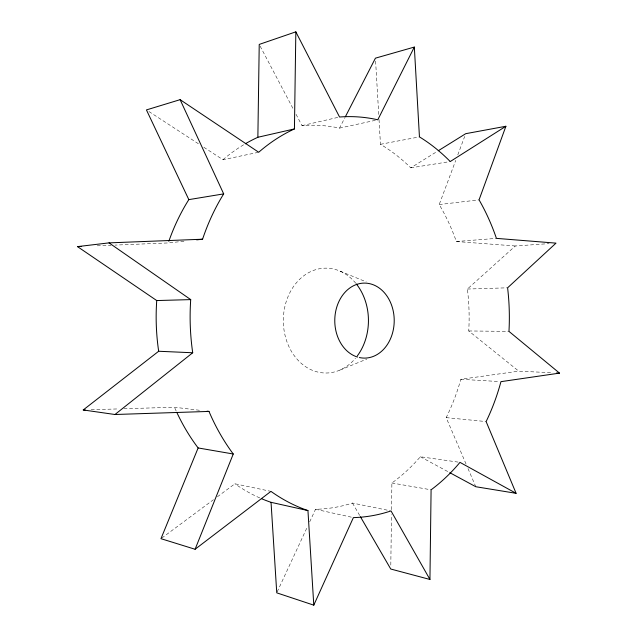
<?xml version="1.0" encoding="UTF-8"?>
<svg xmlns="http://www.w3.org/2000/svg" width="637" height="637" viewBox="0 0 637 637"><rect width="100%" height="100%" fill="white"/><g stroke="black" fill="none" stroke-linecap="round" stroke-linejoin="round"><path stroke-width="0.48" stroke-dasharray="3.19 2.39" d="M390.807 565.067L391.476 514.64M391.54 509.696L391.89 482.997A192.048 156.479 89.8 0 0 420.356 456.753L459.978 462.366M550.567 372.685L518.773 371.164L468.744 330.961L468.84 329.138A192.048 156.479 89.8 0 0 467.614 290.854L467.399 289.047L515.301 245.986L549.046 243.621M515.301 245.986L456.355 241.519A192.048 156.479 89.8 0 0 439.212 204.549L455.742 160.373M457.804 154.847L464.692 136.445M277.167 591.94L307.193 527.245M309.693 521.854L315.53 509.282L317.17 509.234A192.048 156.479 89.8 0 0 350.915 503.541L352.468 503.055L390.043 510.723M296.03 114.294L302.01 125.64L303.666 125.521A192.048 156.479 89.8 0 1 337.928 127.782L339.529 128.117L344.912 117.622M161.766 538.09L213.427 499.727M217.408 496.772L234.894 483.786L270.948 491.366M379.023 119.557L380.464 144.312A192.048 156.479 89.8 0 1 410.777 167.842L437.42 151.28M355.725 283.186A52.433 42.56 -90 0 0 297.487 281.538L295.52 283.855A52.433 42.56 -90 0 0 289.931 348.654A52.433 42.56 -90 0 0 339.871 370.105L342.348 368.934A52.433 42.56 -90 0 0 355.478 358.257M339.871 370.105L366.872 359.053M302.01 125.64L338.589 117.232M339.529 128.117L376.841 120.003M203.832 147.274L222.966 159.728L258.71 152.251M380.464 144.312L419.449 136.891M410.777 167.842L450.232 161.543M466.045 463.999L446.171 417.633A192.048 156.479 89.8 0 0 460.814 379.294L518.773 371.164M439.212 204.549L479.064 199.859M183.95 241.232L168.272 242.936L114.986 245.094M456.355 241.519L496.422 238.373M97.23 245.818L111.045 245.253M467.399 289.047L507.601 287.805M91.171 409.726L118.944 408.898M123.904 408.747L174.498 407.242L201.101 410.467M468.744 330.961L508.971 331.391M460.814 379.294L498.986 381.539M446.171 417.633L486.127 421.575M391.89 482.997L431.09 489.813M315.53 509.282L352.404 517.395M340.198 271.203L366.219 281.88M420.356 456.753L448.942 472.208M148.939 111.547L198.84 144.034M352.468 503.055L359.929 515.906M260.151 46.167L293.729 109.922M467.996 468.545L475.783 486.724M375.607 61.128L378.736 114.604M259.737 497.911A192.048 156.479 89.8 0 1 234.894 483.786M176.21 411.088A192.048 156.479 89.8 0 1 174.498 407.242M222.966 159.728A192.048 156.479 89.8 0 1 244.52 144.257"/><path stroke-width="0.96" d="M360.423 516.758L390.752 569.024L429.943 579.463L431.09 489.813A200.52 159.616 89.8 0 0 459.978 462.366L516.105 493.317L486.127 421.575A200.52 159.616 89.8 0 0 500.945 381.659L559.509 373.115L508.971 331.391L509.067 329.496A200.52 159.616 89.8 0 0 507.816 289.692L507.601 287.805L555.997 243.135L496.422 238.373A200.52 159.616 89.8 0 0 479.064 199.859L505.897 126.261L465.727 133.682L438.248 150.762M245.293 143.803A192.048 156.479 89.8 0 1 257.866 137.274L259.227 44.423L295.831 31.85L339.545 117.009L341.233 116.89A200.52 159.616 89.8 0 1 376.172 119.438L377.797 119.796L414.329 47.066L375.44 58.158L345.365 116.754M168.829 241.319A192.048 156.479 89.8 0 1 188.823 199.628L146.438 109.922L180.112 99.667L258.71 152.251A200.52 159.616 89.8 0 1 294.437 128.929L295.831 31.85M190.71 299.605L156.734 300.56L77.491 246.615L109.023 242.88L190.71 299.605L190.567 301.922A200.52 159.616 89.8 0 0 192.39 350.477L192.708 352.763L114.963 414.504L83.232 409.957L158.669 351.258L192.708 352.763M156.734 300.56L156.591 302.766A192.048 156.479 89.8 0 0 158.358 349.076L158.669 351.258M176.967 412.72A192.048 156.479 89.8 0 0 198.131 447.946L160.97 538.679L195.089 549.261L233.253 453.998A200.52 159.616 89.8 0 1 208.984 411.422L207.017 411.183M261.345 498.604A192.048 156.479 89.8 0 0 271.043 502.322L276.753 592.84L313.786 605.15L353.376 517.61L355.048 517.555A200.52 159.616 89.8 0 0 389.422 511.439L391.007 510.922L429.943 579.463M357.309 355.94L359.013 353.487A52.433 42.56 -90 0 0 356.338 283.951M195.089 549.261L270.948 491.366A200.52 159.616 89.8 0 0 307.95 510.579L313.786 605.15M505.897 126.261L450.232 161.543A200.52 159.616 89.8 0 0 419.449 136.891L414.329 47.066M257.866 137.274L294.437 128.929M188.823 199.628L223.683 193.887L180.112 99.667M196.69 239.854L202.574 239.217A200.52 159.616 89.8 0 1 223.683 193.887M77.491 246.615L81.44 246.455M109.023 242.88L202.574 239.217M114.963 414.504L208.984 411.422M83.232 409.957L85.215 409.902M556.523 372.971L559.509 373.115M516.105 493.317L475.783 486.724L449.802 472.678M198.131 447.946L233.253 453.998M271.043 502.322L307.95 510.579M357.508 357.062A37.503 29.724 -90 0 1 335.516 312.273A37.503 29.724 -90 0 1 370.718 283.927L372.518 284.484A37.503 29.724 -90 0 1 393.475 328.923A37.503 29.724 -90 0 1 359.348 357.54"/></g></svg>
